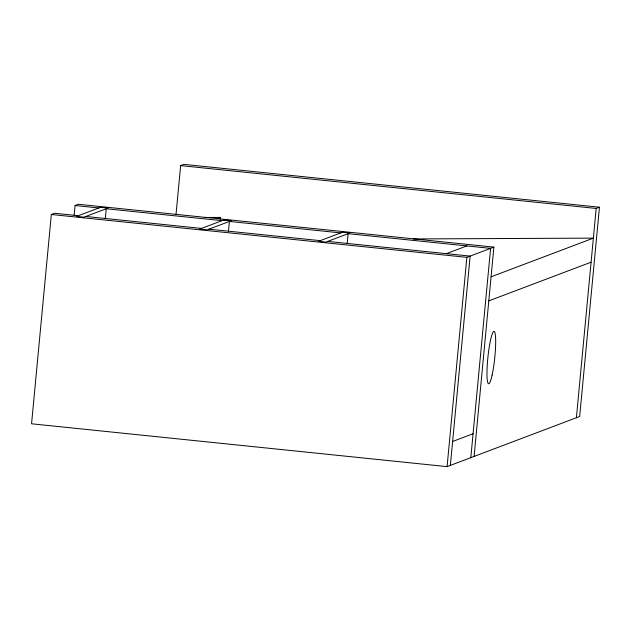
<?xml version="1.0" encoding="UTF-8"?>
<svg xmlns="http://www.w3.org/2000/svg" width="631" height="631" viewBox="0 0 631 631"><rect width="100%" height="100%" fill="white"/><g stroke="black" fill="none" stroke-linecap="round" stroke-linejoin="round"><path stroke-width="0.95" d="M78.354 215.707L54.605 213.262L51.332 214.501L31.55 423.787L447.087 466.632L579.668 416.499L599.45 207.213L183.913 164.368L180.64 165.606L176.017 214.501M74.142 215.305L75.065 205.525L78.339 204.286L493.876 247.131L474.094 456.426M105.306 218.515L106.229 208.735L221.986 220.669M220.258 219.351L220.448 217.395L204.894 217.466M228.485 231.214L229.408 221.434L340.716 232.91M347.208 243.456L348.131 233.675L490.602 248.369L470.821 457.656M447.087 466.632L466.869 257.345L493.876 247.131M450.36 465.394L470.142 256.107L327.678 241.413M576.395 417.738L596.177 208.451L599.45 207.213M216.756 218.791L220.448 217.395M223.831 219.974L199.688 229.1L207.11 229.865L231.254 220.74L223.831 219.974L231.206 220.755M446.401 253.654L466.861 245.916M491.068 276.82L593.369 238.132L413.234 238.944M488.796 300.869L591.097 262.188M452.624 441.479L473.084 433.742M180.64 165.606L596.177 208.451M75.065 205.525L98.815 207.97M85.777 216.472L201.526 228.406M208.948 229.171L320.256 240.648M51.332 214.501L466.869 257.345M100.652 207.276L76.509 216.401L83.931 217.167L108.075 208.041L100.652 207.276M342.554 232.216L318.41 241.342L325.833 242.107L349.976 232.981L342.554 232.216M492.109 375.114A26.336 3.431 -84.1 0 0 494.641 331.953A26.336 3.431 -84.1 0 0 487.227 365.657A26.336 3.431 -84.1 0 0 492.109 375.114"/></g></svg>
